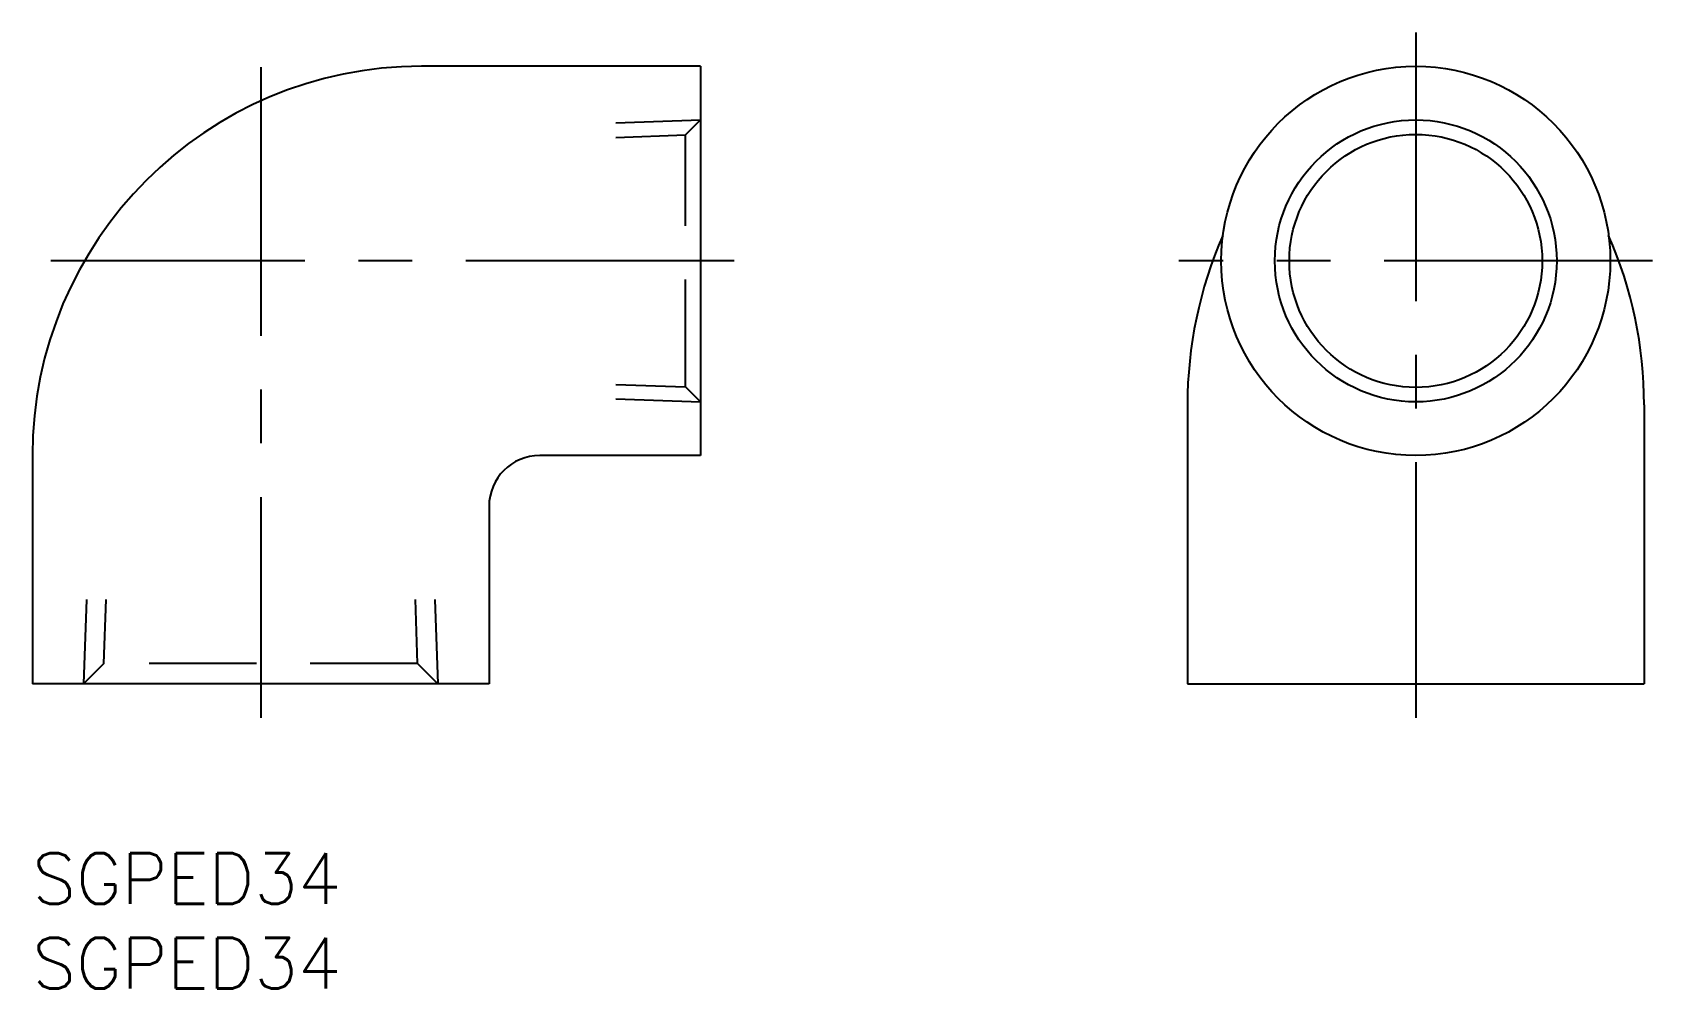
# Model space of a CAD drawing. Extents: x 0 to 95.8, y -8 to 48.5.
import ezdxf

# ---------------------------------------------------------------- set-up
doc = ezdxf.new("R2010")
doc.units = 0
doc.header["$LTSCALE"] = 0.5
doc.linetypes.add('CENTER', pattern=[50.8, 31.75, -6.35, 6.35, -6.35])
doc.linetypes.add('DASHED', pattern=[19.05, 12.7, -6.35])
for name, color, linetype in [('MSM_CENTER', 1, 'CENTER'), ('MSM_CONTINUOUS', 7, 'CONTINUOUS'), ('MSM_DASHED', 4, 'DASHED'), ('MSM_NARROW', 5, 'CONTINUOUS'), ('MSM_PART_NUMBER', 7, 'CONTINUOUS')]:
    doc.layers.add(name, color=color, linetype=linetype)
doc.styles.get("Standard").update_dxf_attribs({"font": 'txt.shx', "height": 2, "bigfont": 'bigfont.shx'})

# ---------------------------------------------------------------- blocks, each defined once
blk = doc.blocks.new('*U13')
at = {"layer": 'MSM_PART_NUMBER'}
blk.add_text('SGPED34', height=3, dxfattribs=at).set_placement((0, -3))
blk = doc.blocks.new('*U14')
at = {"layer": 'MSM_PART_NUMBER'}
blk.add_text('SGPED34', height=3, dxfattribs=at).set_placement((0, -8))

msp = doc.modelspace()

# ---------------------------------------------------------------- linework, layer by layer
at = {"layer": 'MSM_CENTER'}
for p, q in [((81.792, 48.5), (81.792, 8)), ((13.5, 46.446), (13.5, 8)), ((41.5, 35), (1.081, 35)), ((95.795, 35), (67.789, 35))]:
    msp.add_line(p, q, dxfattribs=at)
at = {"layer": 'MSM_CONTINUOUS'}
for p, q in [((39.5, 46.5), (23, 46.5)), ((39.5, 46.5), (39.5, 23.5)), ((68.292, 26.5), (68.292, 10)), ((95.292, 26.5), (95.292, 10)), ((0, 23.5), (0, 10)), ((39.5, 23.5), (30, 23.5)), ((27, 20.5), (27, 10)), ((27, 10), (0, 10)), ((68.292, 10), (95.292, 10))]:
    msp.add_line(p, q, dxfattribs=at)
for radius in [11.5, 7.475]:
    msp.add_circle((81.792, 35), radius, dxfattribs=at)
for centre, radius, start, end in [((23, 23.5), 23, 90, 180), ((93.17, 26.5), 24.879, 156.29971, 180), ((70.413, 26.5), 24.879, 0, 23.70029), ((30, 20.5), 3, 90, 180)]:
    msp.add_arc(centre, radius, start, end, dxfattribs=at)
at = {"layer": 'MSM_DASHED'}
for p, q in [((34.5, 43.156), (39.5, 43.331)), ((38.613, 42.444), (39.5, 43.331)), ((34.5, 42.3), (38.613, 42.444)), ((38.613, 27.556), (38.613, 42.444)), ((34.5, 27.7), (38.613, 27.556)), ((34.5, 26.844), (39.5, 26.669)), ((38.613, 27.556), (39.5, 26.669)), ((3.197, 15), (3.022, 10)), ((4.227, 11.204), (4.359, 15)), ((22.773, 11.204), (22.641, 15)), ((23.803, 15), (23.977, 10)), ((4.227, 11.204), (3.022, 10)), ((22.773, 11.204), (4.227, 11.204)), ((22.773, 11.204), (23.977, 10))]:
    msp.add_line(p, q, dxfattribs=at)
at = {"layer": 'MSM_NARROW'}
msp.add_circle((81.792, 35), 8.331, dxfattribs=at)

# ---------------------------------------------------------------- block references
at = {"layer": 'MSM_CONTINUOUS'}
for name in ['*U13', '*U14']:
    msp.add_blockref(name, (0, 0), dxfattribs=at)

doc.saveas('drawing.dxf')
